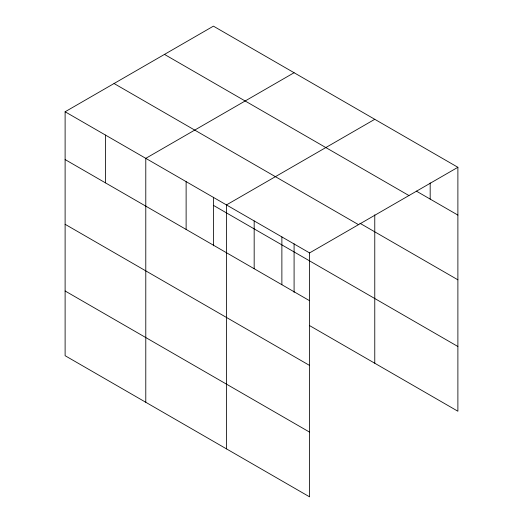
<?xml version="1.0" encoding="UTF-8"?>
<svg xmlns="http://www.w3.org/2000/svg" width="523" height="523" viewBox="0 0 523 523"><rect width="100%" height="100%" fill="white"/><g stroke="black" fill="none" stroke-linecap="round" stroke-linejoin="round"><path stroke-width="0.78" d="M65.114 111.772L309.583 252.916L309.583 496.85L65.114 355.705L65.114 111.772L213.417 26.15L457.887 167.295L457.887 411.228L309.662 325.652M294.089 72.73L145.786 158.351L145.786 402.285M374.769 119.303L226.466 204.924L226.466 448.865M309.583 252.916L457.887 167.295M416.328 191.098L457.887 215.09M164.477 54.405L408.947 195.55M359.902 223.249L457.887 279.812M114.053 83.517L358.523 224.661M213.417 205.362L457.887 346.501M65.114 159.567L309.583 300.712M65.114 224.295L309.583 365.44M65.114 290.984L309.583 432.122M430.181 182.893L430.181 199.093M374.769 214.835L374.769 363.237M294.089 243.803L294.089 292.39M281.877 236.919L281.877 284.715M254.171 220.922L254.171 268.717M213.417 197.23L213.417 245.817M186.123 181.638L186.123 229.434M105.45 135.058L105.45 182.86"/></g></svg>
